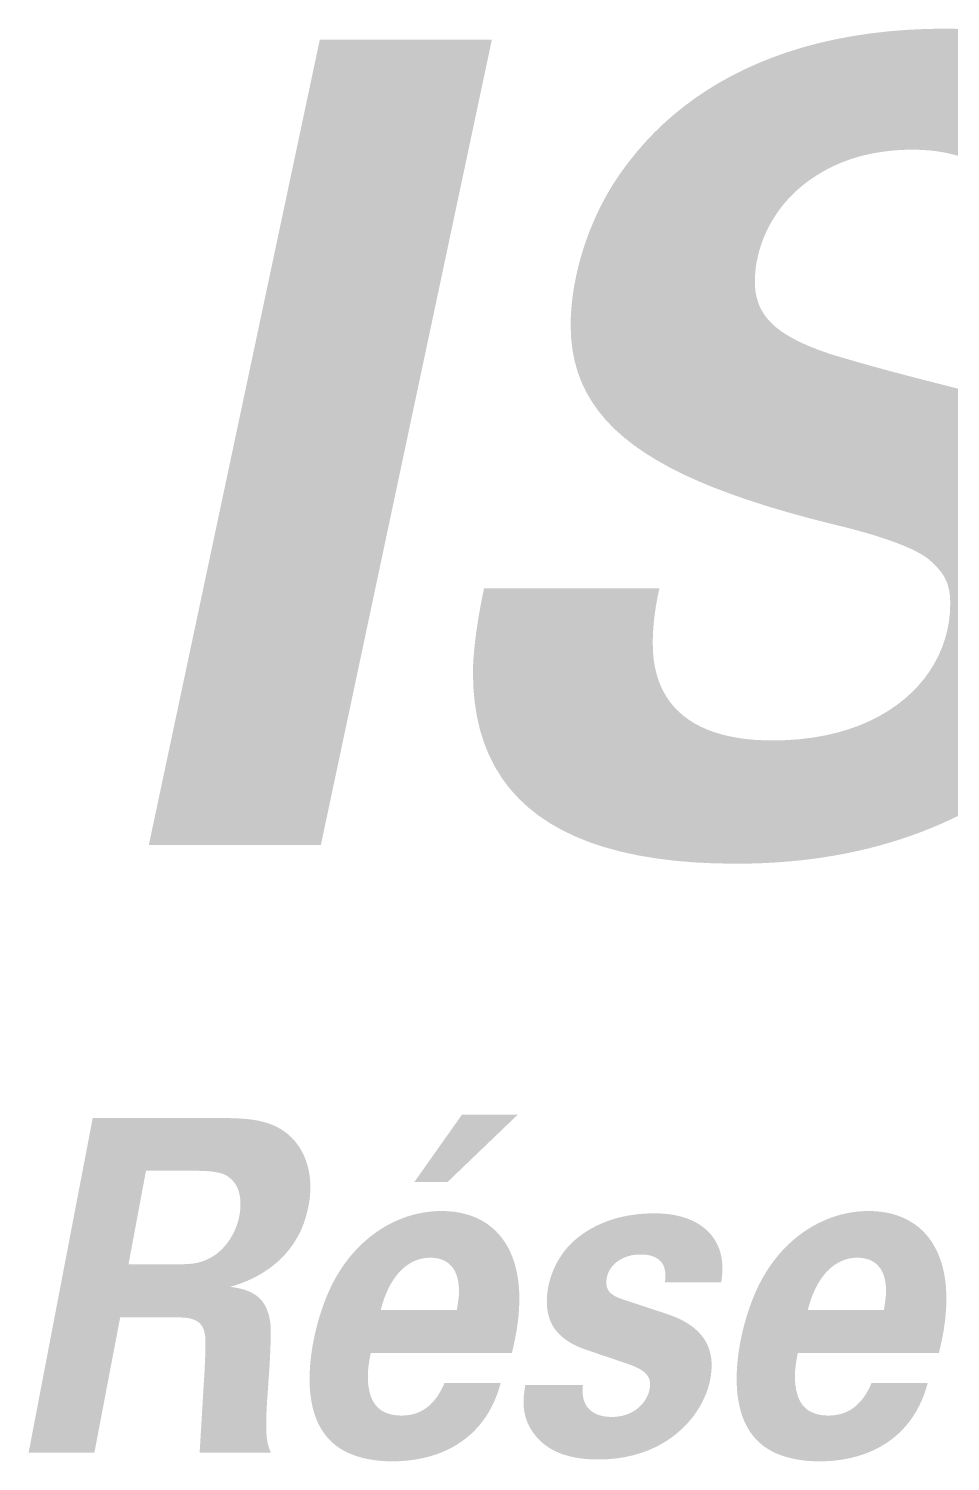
# Model space of a CAD drawing. Header units: millimetres. Extents: x 7 to 189, y 11 to 78.
# Drawn here: x 75.57 to 100.18, y 15.59 to 53.82 of the extents above; entities that cross this region are included whole.
import ezdxf

# ---------------------------------------------------------------- set-up
doc = ezdxf.new("R2010")
doc.units = ezdxf.units.MM
doc.header["$MEASUREMENT"] = 0
doc.layers.get('0').update_dxf_attribs({"linetype": 'CONTINUOUS'})

msp = doc.modelspace()

# ---------------------------------------------------------------- hatches: boundary and pattern name
at = {"true_color": 0x181818}
msp.add_hatch(color=0, dxfattribs=at).paths.add_polyline_path([(87.939, 53.527), (83.375, 32.042), (78.782, 32.042), (83.345, 53.527)])
for points in [[(106.578, 49.022), (106.577, 48.959), (106.576, 48.895), (106.574, 48.831), (106.571, 48.765), (106.567, 48.7), (106.562, 48.633), (106.557, 48.566), (106.55, 48.499), (106.544, 48.431), (106.536, 48.362), (106.528, 48.292), (106.519, 48.222), (106.509, 48.151), (106.499, 48.08), (106.488, 48.008), (106.477, 47.936), (106.465, 47.863), (106.453, 47.789), (106.44, 47.714), (106.427, 47.639), (106.413, 47.564), (106.399, 47.487), (106.385, 47.411), (106.37, 47.333), (101.955, 47.333), (102.014, 48.104), (102.01, 48.29), (101.995, 48.47), (101.971, 48.644), (101.937, 48.813), (101.894, 48.975), (101.841, 49.13), (101.778, 49.279), (101.705, 49.421), (101.622, 49.555), (101.529, 49.683), (101.427, 49.803), (101.314, 49.915), (101.192, 50.019), (101.059, 50.116), (100.916, 50.204), (100.763, 50.283), (100.6, 50.354), (100.427, 50.416), (100.243, 50.469), (100.049, 50.513), (99.845, 50.548), (99.63, 50.573), (99.405, 50.588), (99.17, 50.593), (99.048, 50.592), (98.927, 50.588), (98.807, 50.582), (98.689, 50.573), (98.571, 50.562), (98.455, 50.549), (98.34, 50.533), (98.226, 50.515), (98.113, 50.494), (98.002, 50.471), (97.893, 50.446), (97.784, 50.419), (97.678, 50.389), (97.573, 50.357), (97.469, 50.322), (97.368, 50.286), (97.268, 50.247), (97.169, 50.205), (97.073, 50.162), (96.979, 50.116), (96.886, 50.068), (96.796, 50.018), (96.707, 49.966), (96.621, 49.911), (96.49, 49.827), (96.364, 49.739), (96.244, 49.646), (96.128, 49.548), (96.017, 49.447), (95.912, 49.342), (95.812, 49.233), (95.717, 49.121), (95.627, 49.006), (95.543, 48.888), (95.464, 48.767), (95.391, 48.644), (95.324, 48.519), (95.262, 48.392), (95.205, 48.263), (95.155, 48.133), (95.11, 48.002), (95.071, 47.869), (95.038, 47.736), (95.01, 47.602), (94.989, 47.468), (94.974, 47.334), (94.965, 47.2), (94.962, 47.066), (94.965, 46.947), (94.976, 46.832), (94.994, 46.721), (95.018, 46.615), (95.05, 46.513), (95.089, 46.415), (95.135, 46.321), (95.188, 46.231), (95.248, 46.144), (95.314, 46.061), (95.388, 45.981), (95.469, 45.903), (95.557, 45.829), (95.652, 45.757), (95.753, 45.687), (95.862, 45.62), (95.977, 45.555), (96.099, 45.491), (96.228, 45.43), (96.364, 45.369), (96.507, 45.311), (96.657, 45.253), (96.813, 45.196), (96.977, 45.14), (97.146, 45.089), (97.314, 45.039), (97.481, 44.99), (97.646, 44.942), (97.809, 44.896), (97.971, 44.85), (98.131, 44.805), (98.289, 44.762), (98.446, 44.719), (98.601, 44.677), (98.755, 44.636), (98.907, 44.596), (99.057, 44.556), (99.205, 44.518), (99.352, 44.48), (99.497, 44.442), (99.64, 44.406), (99.781, 44.369), (99.921, 44.334), (100.059, 44.299), (100.195, 44.264), (100.329, 44.23), (100.461, 44.196), (100.592, 44.162), (100.973, 44.052), (101.337, 43.937), (101.684, 43.817), (102.015, 43.691), (102.329, 43.56), (102.627, 43.423), (102.909, 43.28), (103.174, 43.131), (103.422, 42.975), (103.655, 42.813), (103.871, 42.645), (104.07, 42.47), (104.254, 42.287), (104.422, 42.098), (104.573, 41.901), (104.708, 41.697), (104.827, 41.486), (104.93, 41.266), (105.018, 41.039), (105.089, 40.803), (105.144, 40.559), (105.184, 40.307), (105.207, 40.046), (105.215, 39.777), (105.208, 39.49), (105.187, 39.201), (105.152, 38.91), (105.103, 38.617), (105.04, 38.324), (104.964, 38.031), (104.874, 37.738), (104.771, 37.445), (104.654, 37.155), (104.524, 36.867), (104.382, 36.581), (104.226, 36.298), (104.058, 36.02), (103.876, 35.746), (103.683, 35.477), (103.476, 35.213), (103.258, 34.956), (103.027, 34.705), (102.784, 34.462), (102.529, 34.227), (102.263, 34), (101.984, 33.782), (101.694, 33.574), (101.392, 33.376), (101.16, 33.234), (100.924, 33.097), (100.682, 32.965), (100.436, 32.838), (100.185, 32.717), (99.93, 32.601), (99.669, 32.491), (99.404, 32.386), (99.133, 32.287), (98.858, 32.193), (98.577, 32.106), (98.292, 32.024), (98.001, 31.948), (97.706, 31.879), (97.405, 31.815), (97.099, 31.758), (96.787, 31.707), (96.471, 31.663), (96.149, 31.625), (95.822, 31.594), (95.489, 31.57), (95.151, 31.553), (94.807, 31.542), (94.458, 31.539), (93.885, 31.548), (93.336, 31.574), (92.812, 31.619), (92.312, 31.682), (91.837, 31.762), (91.385, 31.86), (90.959, 31.976), (90.556, 32.109), (90.178, 32.261), (89.825, 32.429), (89.495, 32.616), (89.191, 32.82), (88.91, 33.042), (88.654, 33.281), (88.422, 33.538), (88.215, 33.813), (88.032, 34.105), (87.874, 34.414), (87.74, 34.741), (87.63, 35.085), (87.545, 35.447), (87.484, 35.826), (87.447, 36.222), (87.435, 36.636), (87.435, 36.707), (87.437, 36.782), (87.44, 36.86), (87.444, 36.94), (87.45, 37.023), (87.456, 37.108), (87.464, 37.196), (87.472, 37.285), (87.482, 37.377), (87.492, 37.47), (87.504, 37.565), (87.516, 37.662), (87.53, 37.759), (87.544, 37.859), (87.559, 37.959), (87.575, 38.06), (87.592, 38.162), (87.61, 38.265), (87.628, 38.368), (87.647, 38.472), (87.667, 38.576), (87.688, 38.68), (87.709, 38.784), (87.731, 38.888), (92.414, 38.888), (92.396, 38.807), (92.379, 38.728), (92.363, 38.651), (92.349, 38.576), (92.336, 38.503), (92.323, 38.431), (92.312, 38.361), (92.302, 38.293), (92.292, 38.226), (92.284, 38.161), (92.276, 38.098), (92.269, 38.036), (92.263, 37.975), (92.258, 37.917), (92.253, 37.859), (92.249, 37.803), (92.245, 37.749), (92.243, 37.696), (92.24, 37.644), (92.239, 37.594), (92.237, 37.545), (92.236, 37.497), (92.236, 37.451), (92.236, 37.406), (92.242, 37.199), (92.259, 37), (92.288, 36.81), (92.329, 36.629), (92.381, 36.455), (92.444, 36.291), (92.519, 36.134), (92.604, 35.987), (92.701, 35.848), (92.809, 35.718), (92.928, 35.596), (93.058, 35.484), (93.198, 35.38), (93.35, 35.284), (93.512, 35.198), (93.684, 35.121), (93.867, 35.053), (94.061, 34.993), (94.264, 34.943), (94.478, 34.902), (94.703, 34.869), (94.937, 34.846), (95.181, 34.833), (95.436, 34.828), (95.814, 34.837), (96.176, 34.863), (96.524, 34.907), (96.857, 34.966), (97.175, 35.041), (97.477, 35.131), (97.764, 35.234), (98.035, 35.351), (98.29, 35.481), (98.53, 35.623), (98.754, 35.776), (98.962, 35.939), (99.154, 36.112), (99.33, 36.295), (99.49, 36.486), (99.633, 36.685), (99.759, 36.891), (99.87, 37.103), (99.963, 37.321), (100.04, 37.544), (100.1, 37.772), (100.143, 38.003), (100.168, 38.237), (100.177, 38.473), (100.176, 38.538), (100.174, 38.601), (100.17, 38.661), (100.165, 38.719), (100.157, 38.774), (100.148, 38.828), (100.138, 38.88), (100.126, 38.929), (100.112, 38.978), (100.096, 39.024), (100.078, 39.07), (100.059, 39.114), (100.037, 39.157), (100.014, 39.199), (99.989, 39.24), (99.962, 39.281), (99.933, 39.321), (99.902, 39.36), (99.869, 39.4), (99.834, 39.439), (99.797, 39.479), (99.758, 39.518), (99.717, 39.558), (99.674, 39.599), (99.634, 39.636), (99.588, 39.674), (99.536, 39.713), (99.478, 39.752), (99.414, 39.791), (99.344, 39.831), (99.268, 39.872), (99.186, 39.913), (99.098, 39.954), (99.003, 39.996), (98.903, 40.038), (98.795, 40.08), (98.682, 40.123), (98.562, 40.166), (98.436, 40.209), (98.304, 40.253), (98.165, 40.297), (98.019, 40.341), (97.867, 40.385), (97.708, 40.429), (97.543, 40.473), (97.371, 40.518), (97.192, 40.562), (97.006, 40.606), (96.423, 40.756), (95.867, 40.909), (95.337, 41.065), (94.834, 41.226), (94.357, 41.391), (93.906, 41.56), (93.48, 41.735), (93.081, 41.916), (92.707, 42.102), (92.358, 42.296), (92.034, 42.496), (91.736, 42.703), (91.462, 42.918), (91.213, 43.141), (90.988, 43.373), (90.788, 43.614), (90.612, 43.864), (90.46, 44.123), (90.332, 44.393), (90.227, 44.674), (90.146, 44.966), (90.089, 45.269), (90.054, 45.584), (90.043, 45.911), (90.045, 46.072), (90.053, 46.235), (90.065, 46.401), (90.082, 46.57), (90.104, 46.74), (90.13, 46.912), (90.162, 47.085), (90.198, 47.26), (90.238, 47.435), (90.283, 47.611), (90.333, 47.787), (90.387, 47.963), (90.446, 48.139), (90.509, 48.314), (90.577, 48.488), (90.649, 48.661), (90.725, 48.833), (90.805, 49.003), (90.89, 49.171), (90.979, 49.336), (91.072, 49.5), (91.169, 49.66), (91.271, 49.817), (91.376, 49.971), (91.579, 50.249), (91.795, 50.519), (92.024, 50.783), (92.266, 51.038), (92.522, 51.285), (92.791, 51.523), (93.074, 51.751), (93.37, 51.97), (93.681, 52.179), (94.005, 52.378), (94.343, 52.565), (94.695, 52.741), (95.062, 52.906), (95.442, 53.058), (95.837, 53.198), (96.247, 53.325), (96.671, 53.438), (97.11, 53.538), (97.564, 53.623), (98.033, 53.694), (98.517, 53.75), (99.015, 53.79), (99.53, 53.815), (100.059, 53.823), (100.589, 53.813), (101.096, 53.783), (101.581, 53.734), (102.044, 53.667), (102.484, 53.581), (102.903, 53.477), (103.298, 53.356), (103.672, 53.217), (104.023, 53.062), (104.351, 52.89), (104.657, 52.703), (104.941, 52.5), (105.202, 52.283), (105.44, 52.051), (105.656, 51.804), (105.849, 51.544), (106.02, 51.271), (106.168, 50.985), (106.293, 50.686), (106.395, 50.376), (106.475, 50.054), (106.532, 49.721), (106.566, 49.377), (106.578, 49.022)], [(94.096, 20.74), (94.096, 20.726), (94.096, 20.711), (94.095, 20.697), (94.095, 20.682), (94.094, 20.667), (94.094, 20.652), (94.093, 20.637), (94.092, 20.622), (94.091, 20.606), (94.09, 20.591), (94.089, 20.575), (94.087, 20.559), (94.086, 20.543), (94.084, 20.527), (94.083, 20.511), (94.081, 20.496), (94.079, 20.48), (94.077, 20.464), (94.075, 20.448), (94.073, 20.432), (94.07, 20.416), (94.068, 20.4), (94.065, 20.385), (94.063, 20.369), (92.563, 20.369), (92.574, 20.542), (92.572, 20.587), (92.569, 20.631), (92.563, 20.673), (92.555, 20.713), (92.545, 20.751), (92.532, 20.787), (92.517, 20.821), (92.499, 20.854), (92.48, 20.885), (92.458, 20.913), (92.434, 20.94), (92.407, 20.965), (92.378, 20.988), (92.347, 21.009), (92.313, 21.028), (92.277, 21.045), (92.239, 21.06), (92.199, 21.073), (92.156, 21.085), (92.111, 21.094), (92.063, 21.101), (92.013, 21.106), (91.961, 21.109), (91.907, 21.11), (91.842, 21.108), (91.779, 21.104), (91.718, 21.096), (91.658, 21.084), (91.6, 21.07), (91.544, 21.053), (91.49, 21.033), (91.439, 21.011), (91.389, 20.986), (91.342, 20.958), (91.298, 20.928), (91.256, 20.896), (91.216, 20.861), (91.18, 20.824), (91.146, 20.785), (91.116, 20.744), (91.089, 20.702), (91.065, 20.657), (91.044, 20.611), (91.027, 20.563), (91.014, 20.513), (91.004, 20.463), (90.998, 20.41), (90.996, 20.357), (90.997, 20.32), (91.001, 20.284), (91.008, 20.251), (91.017, 20.22), (91.029, 20.191), (91.043, 20.163), (91.06, 20.137), (91.079, 20.113), (91.1, 20.09), (91.123, 20.069), (91.148, 20.049), (91.175, 20.03), (91.204, 20.012), (91.235, 19.995), (91.268, 19.978), (91.302, 19.963), (91.338, 19.948), (91.376, 19.933), (91.415, 19.919), (91.455, 19.905), (91.497, 19.891), (91.54, 19.878), (91.584, 19.864), (91.629, 19.85), (92.596, 19.529), (92.72, 19.486), (92.835, 19.441), (92.942, 19.393), (93.041, 19.344), (93.132, 19.292), (93.216, 19.239), (93.294, 19.184), (93.364, 19.127), (93.428, 19.069), (93.486, 19.01), (93.538, 18.95), (93.585, 18.889), (93.626, 18.827), (93.662, 18.765), (93.693, 18.702), (93.72, 18.639), (93.743, 18.576), (93.761, 18.514), (93.776, 18.451), (93.788, 18.389), (93.797, 18.327), (93.803, 18.266), (93.806, 18.206), (93.807, 18.146), (93.802, 18.009), (93.786, 17.869), (93.759, 17.727), (93.722, 17.583), (93.674, 17.44), (93.616, 17.296), (93.547, 17.154), (93.468, 17.013), (93.378, 16.876), (93.278, 16.741), (93.167, 16.611), (93.046, 16.485), (92.914, 16.366), (92.772, 16.252), (92.62, 16.146), (92.457, 16.048), (92.284, 15.959), (92.101, 15.878), (91.907, 15.809), (91.703, 15.75), (91.489, 15.703), (91.265, 15.668), (91.03, 15.647), (90.785, 15.64), (90.692, 15.641), (90.601, 15.644), (90.512, 15.649), (90.426, 15.656), (90.343, 15.665), (90.261, 15.676), (90.182, 15.689), (90.106, 15.704), (90.031, 15.721), (89.959, 15.74), (89.889, 15.761), (89.821, 15.783), (89.756, 15.808), (89.692, 15.834), (89.631, 15.862), (89.572, 15.892), (89.515, 15.924), (89.46, 15.958), (89.407, 15.993), (89.356, 16.03), (89.308, 16.069), (89.261, 16.109), (89.217, 16.151), (89.174, 16.195), (89.145, 16.228), (89.117, 16.261), (89.09, 16.295), (89.064, 16.329), (89.039, 16.363), (89.015, 16.398), (88.992, 16.434), (88.969, 16.471), (88.948, 16.508), (88.928, 16.546), (88.91, 16.585), (88.892, 16.624), (88.876, 16.665), (88.86, 16.707), (88.847, 16.749), (88.834, 16.793), (88.823, 16.837), (88.813, 16.883), (88.805, 16.93), (88.798, 16.978), (88.792, 17.027), (88.788, 17.078), (88.786, 17.13), (88.785, 17.183), (88.785, 17.199), (88.786, 17.215), (88.786, 17.231), (88.787, 17.247), (88.788, 17.264), (88.789, 17.281), (88.79, 17.298), (88.792, 17.315), (88.793, 17.333), (88.795, 17.35), (88.797, 17.369), (88.799, 17.387), (88.801, 17.406), (88.803, 17.425), (88.806, 17.444), (88.808, 17.463), (88.811, 17.483), (88.813, 17.503), (88.816, 17.523), (88.819, 17.543), (88.821, 17.564), (88.824, 17.585), (88.827, 17.606), (88.83, 17.628), (90.374, 17.628), (90.373, 17.622), (90.371, 17.615), (90.37, 17.609), (90.369, 17.602), (90.368, 17.596), (90.367, 17.589), (90.367, 17.582), (90.366, 17.575), (90.365, 17.568), (90.365, 17.562), (90.365, 17.555), (90.364, 17.548), (90.364, 17.541), (90.364, 17.534), (90.363, 17.527), (90.363, 17.52), (90.363, 17.513), (90.363, 17.506), (90.363, 17.5), (90.363, 17.493), (90.363, 17.486), (90.363, 17.48), (90.363, 17.474), (90.363, 17.467), (90.364, 17.407), (90.37, 17.35), (90.378, 17.296), (90.39, 17.245), (90.405, 17.196), (90.423, 17.151), (90.444, 17.108), (90.468, 17.068), (90.495, 17.031), (90.524, 16.997), (90.555, 16.965), (90.589, 16.936), (90.625, 16.91), (90.664, 16.886), (90.704, 16.864), (90.746, 16.845), (90.79, 16.829), (90.836, 16.814), (90.884, 16.803), (90.932, 16.793), (90.983, 16.785), (91.034, 16.78), (91.087, 16.777), (91.141, 16.776), (91.222, 16.778), (91.301, 16.786), (91.376, 16.797), (91.448, 16.813), (91.516, 16.833), (91.581, 16.857), (91.643, 16.884), (91.702, 16.915), (91.757, 16.948), (91.808, 16.985), (91.857, 17.024), (91.901, 17.065), (91.943, 17.108), (91.981, 17.152), (92.015, 17.199), (92.046, 17.246), (92.073, 17.295), (92.097, 17.344), (92.117, 17.393), (92.133, 17.443), (92.146, 17.493), (92.155, 17.543), (92.161, 17.592), (92.163, 17.64), (92.162, 17.665), (92.161, 17.689), (92.158, 17.714), (92.154, 17.738), (92.149, 17.762), (92.142, 17.786), (92.133, 17.81), (92.121, 17.834), (92.108, 17.858), (92.092, 17.882), (92.074, 17.905), (92.053, 17.929), (92.029, 17.952), (92.001, 17.976), (91.971, 17.999), (91.937, 18.023), (91.899, 18.046), (91.858, 18.069), (91.812, 18.092), (91.763, 18.116), (91.708, 18.139), (91.65, 18.162), (91.586, 18.185), (91.518, 18.208), (90.463, 18.566), (90.359, 18.603), (90.262, 18.642), (90.172, 18.683), (90.088, 18.726), (90.009, 18.771), (89.937, 18.818), (89.87, 18.866), (89.809, 18.916), (89.753, 18.968), (89.702, 19.021), (89.656, 19.076), (89.614, 19.131), (89.577, 19.188), (89.544, 19.246), (89.515, 19.305), (89.491, 19.365), (89.469, 19.425), (89.452, 19.487), (89.437, 19.549), (89.426, 19.611), (89.417, 19.674), (89.411, 19.737), (89.408, 19.8), (89.407, 19.863), (89.409, 19.938), (89.413, 20.013), (89.421, 20.09), (89.431, 20.167), (89.445, 20.244), (89.461, 20.322), (89.481, 20.4), (89.503, 20.478), (89.529, 20.556), (89.558, 20.634), (89.589, 20.711), (89.624, 20.787), (89.661, 20.863), (89.702, 20.938), (89.746, 21.011), (89.792, 21.083), (89.842, 21.154), (89.895, 21.223), (89.95, 21.29), (90.009, 21.355), (90.071, 21.418), (90.135, 21.478), (90.203, 21.536), (90.274, 21.592), (90.337, 21.639), (90.402, 21.684), (90.47, 21.728), (90.538, 21.77), (90.609, 21.811), (90.682, 21.85), (90.756, 21.887), (90.832, 21.922), (90.91, 21.955), (90.99, 21.987), (91.071, 22.016), (91.154, 22.044), (91.239, 22.07), (91.326, 22.093), (91.414, 22.115), (91.504, 22.134), (91.596, 22.151), (91.689, 22.166), (91.785, 22.179), (91.881, 22.19), (91.98, 22.198), (92.08, 22.204), (92.182, 22.208), (92.285, 22.209), (92.424, 22.206), (92.559, 22.197), (92.688, 22.183), (92.813, 22.163), (92.932, 22.137), (93.046, 22.106), (93.155, 22.07), (93.258, 22.028), (93.356, 21.982), (93.448, 21.93), (93.535, 21.874), (93.615, 21.812), (93.69, 21.746), (93.759, 21.676), (93.822, 21.601), (93.878, 21.521), (93.928, 21.438), (93.972, 21.35), (94.01, 21.258), (94.04, 21.162), (94.064, 21.062), (94.082, 20.958), (94.092, 20.851), (94.096, 20.74)]]:
    msp.add_hatch(color=0, dxfattribs=at).paths.add_polyline_path(points, is_closed=False)
h = msp.add_hatch(color=0, dxfattribs=at)
h.paths.add_polyline_path([(78.705, 23.345), (78.239, 20.851), (79.672, 20.851), (79.704, 20.851), (79.735, 20.852), (79.766, 20.853), (79.797, 20.854), (79.827, 20.856), (79.857, 20.858), (79.887, 20.861), (79.916, 20.864), (79.945, 20.867), (79.973, 20.871), (80.001, 20.875), (80.029, 20.88), (80.056, 20.885), (80.083, 20.891), (80.109, 20.897), (80.135, 20.904), (80.161, 20.911), (80.186, 20.918), (80.211, 20.927), (80.235, 20.935), (80.259, 20.944), (80.282, 20.954), (80.305, 20.964), (80.327, 20.974), (80.389, 21.003), (80.45, 21.035), (80.51, 21.071), (80.568, 21.111), (80.624, 21.155), (80.679, 21.202), (80.732, 21.252), (80.783, 21.306), (80.832, 21.362), (80.879, 21.421), (80.923, 21.483), (80.965, 21.547), (81.004, 21.613), (81.041, 21.682), (81.075, 21.752), (81.105, 21.824), (81.133, 21.898), (81.157, 21.973), (81.178, 22.049), (81.195, 22.126), (81.209, 22.205), (81.219, 22.284), (81.225, 22.363), (81.227, 22.444), (81.227, 22.48), (81.226, 22.516), (81.224, 22.55), (81.221, 22.584), (81.218, 22.616), (81.213, 22.648), (81.208, 22.679), (81.203, 22.709), (81.196, 22.737), (81.189, 22.765), (81.182, 22.793), (81.173, 22.819), (81.164, 22.844), (81.155, 22.869), (81.144, 22.893), (81.134, 22.916), (81.122, 22.938), (81.11, 22.959), (81.098, 22.98), (81.085, 23), (81.071, 23.019), (81.057, 23.038), (81.042, 23.056), (81.027, 23.073), (81.005, 23.096), (80.983, 23.118), (80.961, 23.138), (80.938, 23.158), (80.914, 23.176), (80.889, 23.194), (80.862, 23.211), (80.834, 23.226), (80.805, 23.241), (80.773, 23.254), (80.738, 23.267), (80.701, 23.279), (80.661, 23.29), (80.618, 23.299), (80.571, 23.308), (80.521, 23.316), (80.466, 23.323), (80.407, 23.329), (80.344, 23.334), (80.276, 23.338), (80.202, 23.341), (80.124, 23.343), (80.04, 23.345), (79.95, 23.345)])
h.paths.add_polyline_path([(80.472, 24.753), (80.571, 24.753), (80.666, 24.752), (80.758, 24.752), (80.848, 24.751), (80.935, 24.749), (81.02, 24.747), (81.102, 24.744), (81.182, 24.74), (81.259, 24.736), (81.335, 24.73), (81.408, 24.724), (81.48, 24.716), (81.55, 24.707), (81.618, 24.696), (81.685, 24.684), (81.751, 24.671), (81.815, 24.655), (81.878, 24.638), (81.94, 24.619), (82.001, 24.598), (82.061, 24.576), (82.121, 24.551), (82.18, 24.523), (82.238, 24.494), (82.304, 24.456), (82.367, 24.416), (82.428, 24.373), (82.487, 24.327), (82.543, 24.278), (82.597, 24.226), (82.649, 24.171), (82.697, 24.114), (82.744, 24.054), (82.787, 23.992), (82.828, 23.928), (82.866, 23.861), (82.902, 23.792), (82.934, 23.721), (82.964, 23.647), (82.991, 23.572), (83.014, 23.496), (83.035, 23.417), (83.053, 23.337), (83.068, 23.255), (83.079, 23.171), (83.087, 23.086), (83.092, 23), (83.094, 22.913), (83.094, 22.871), (83.093, 22.83), (83.091, 22.788), (83.088, 22.747), (83.085, 22.706), (83.082, 22.665), (83.077, 22.624), (83.073, 22.583), (83.067, 22.543), (83.061, 22.502), (83.054, 22.461), (83.047, 22.421), (83.039, 22.38), (83.03, 22.34), (83.021, 22.299), (83.012, 22.259), (83.002, 22.219), (82.991, 22.179), (82.98, 22.138), (82.968, 22.098), (82.956, 22.058), (82.943, 22.018), (82.93, 21.978), (82.917, 21.938), (82.88, 21.844), (82.84, 21.752), (82.795, 21.661), (82.748, 21.571), (82.696, 21.483), (82.64, 21.397), (82.581, 21.313), (82.518, 21.23), (82.45, 21.149), (82.379, 21.071), (82.304, 20.994), (82.225, 20.92), (82.141, 20.849), (82.054, 20.779), (81.963, 20.713), (81.867, 20.649), (81.767, 20.587), (81.663, 20.529), (81.555, 20.474), (81.443, 20.422), (81.326, 20.373), (81.205, 20.327), (81.08, 20.285), (80.95, 20.246), (80.992, 20.241), (81.034, 20.235), (81.075, 20.229), (81.115, 20.222), (81.155, 20.215), (81.193, 20.206), (81.231, 20.198), (81.267, 20.188), (81.303, 20.178), (81.338, 20.167), (81.372, 20.156), (81.405, 20.144), (81.437, 20.131), (81.469, 20.118), (81.499, 20.104), (81.528, 20.089), (81.557, 20.074), (81.584, 20.058), (81.61, 20.042), (81.636, 20.025), (81.66, 20.007), (81.684, 19.988), (81.706, 19.969), (81.727, 19.949), (81.757, 19.921), (81.785, 19.89), (81.811, 19.859), (81.835, 19.825), (81.858, 19.791), (81.879, 19.755), (81.899, 19.719), (81.917, 19.681), (81.933, 19.643), (81.948, 19.605), (81.962, 19.566), (81.975, 19.527), (81.986, 19.487), (81.996, 19.448), (82.004, 19.408), (82.012, 19.37), (82.019, 19.331), (82.024, 19.293), (82.029, 19.256), (82.032, 19.219), (82.035, 19.184), (82.037, 19.15), (82.038, 19.117), (82.038, 19.085), (82.038, 18.979), (82.036, 18.87), (82.033, 18.76), (82.029, 18.649), (82.025, 18.536), (82.019, 18.422), (82.013, 18.308), (82.007, 18.194), (82, 18.081), (81.993, 17.968), (81.985, 17.857), (81.977, 17.747), (81.97, 17.638), (81.962, 17.532), (81.955, 17.429), (81.948, 17.329), (81.941, 17.232), (81.935, 17.138), (81.93, 17.049), (81.925, 16.964), (81.922, 16.884), (81.919, 16.81), (81.917, 16.74), (81.916, 16.677), (81.916, 16.623), (81.917, 16.572), (81.917, 16.523), (81.918, 16.478), (81.919, 16.434), (81.92, 16.393), (81.921, 16.354), (81.923, 16.316), (81.926, 16.281), (81.929, 16.246), (81.932, 16.213), (81.936, 16.182), (81.94, 16.151), (81.945, 16.121), (81.951, 16.091), (81.957, 16.062), (81.965, 16.034), (81.972, 16.005), (81.981, 15.976), (81.991, 15.947), (82.001, 15.918), (82.013, 15.888), (82.025, 15.857), (82.038, 15.825), (80.138, 15.825), (80.261, 17.875), (80.264, 17.921), (80.266, 17.966), (80.269, 18.01), (80.271, 18.054), (80.273, 18.097), (80.275, 18.139), (80.277, 18.18), (80.279, 18.221), (80.281, 18.26), (80.283, 18.299), (80.284, 18.338), (80.286, 18.375), (80.287, 18.412), (80.288, 18.448), (80.29, 18.483), (80.291, 18.517), (80.291, 18.551), (80.292, 18.583), (80.293, 18.615), (80.293, 18.647), (80.294, 18.677), (80.294, 18.707), (80.294, 18.736), (80.294, 18.764), (80.293, 18.826), (80.29, 18.883), (80.284, 18.938), (80.276, 18.989), (80.266, 19.037), (80.253, 19.082), (80.238, 19.123), (80.221, 19.162), (80.201, 19.197), (80.178, 19.23), (80.153, 19.26), (80.125, 19.287), (80.094, 19.312), (80.061, 19.333), (80.025, 19.353), (79.986, 19.37), (79.945, 19.385), (79.901, 19.397), (79.853, 19.408), (79.803, 19.416), (79.75, 19.423), (79.694, 19.427), (79.634, 19.43), (79.572, 19.43), (78.016, 19.43), (77.328, 15.825), (75.572, 15.825), (77.283, 24.753)])
h = msp.add_hatch(color=0, dxfattribs=at)
h.paths.add_polyline_path([(88.628, 24.839), (86.762, 23.049), (85.873, 23.049), (87.139, 24.839)])
h.paths.add_polyline_path([(87.006, 19.629), (87.01, 19.657), (87.014, 19.685), (87.018, 19.712), (87.022, 19.737), (87.025, 19.762), (87.029, 19.786), (87.032, 19.809), (87.035, 19.831), (87.038, 19.853), (87.041, 19.874), (87.044, 19.894), (87.046, 19.914), (87.049, 19.933), (87.051, 19.952), (87.053, 19.971), (87.055, 19.99), (87.056, 20.008), (87.058, 20.026), (87.059, 20.044), (87.06, 20.062), (87.061, 20.08), (87.061, 20.098), (87.061, 20.116), (87.062, 20.134), (87.06, 20.201), (87.056, 20.266), (87.05, 20.329), (87.041, 20.389), (87.029, 20.447), (87.015, 20.503), (86.998, 20.556), (86.979, 20.607), (86.957, 20.655), (86.932, 20.7), (86.904, 20.743), (86.874, 20.783), (86.841, 20.82), (86.805, 20.854), (86.767, 20.886), (86.726, 20.914), (86.682, 20.939), (86.635, 20.961), (86.585, 20.98), (86.533, 20.996), (86.478, 21.008), (86.42, 21.017), (86.359, 21.022), (86.295, 21.024), (86.219, 21.021), (86.145, 21.013), (86.072, 21), (86, 20.982), (85.93, 20.959), (85.862, 20.931), (85.795, 20.898), (85.73, 20.86), (85.667, 20.817), (85.605, 20.769), (85.546, 20.717), (85.488, 20.66), (85.433, 20.598), (85.379, 20.531), (85.328, 20.461), (85.279, 20.385), (85.232, 20.306), (85.187, 20.222), (85.145, 20.133), (85.105, 20.041), (85.068, 19.944), (85.034, 19.843), (85.002, 19.738), (84.973, 19.629)])
h.paths.add_polyline_path([(88.673, 19.937), (88.672, 19.88), (88.671, 19.823), (88.67, 19.765), (88.667, 19.708), (88.664, 19.65), (88.66, 19.591), (88.656, 19.533), (88.651, 19.474), (88.645, 19.415), (88.638, 19.356), (88.631, 19.296), (88.623, 19.236), (88.614, 19.176), (88.605, 19.115), (88.595, 19.054), (88.584, 18.992), (88.572, 18.93), (88.56, 18.867), (88.547, 18.804), (88.534, 18.741), (88.52, 18.676), (88.505, 18.611), (88.489, 18.546), (88.473, 18.48), (84.706, 18.48), (84.701, 18.452), (84.695, 18.425), (84.69, 18.397), (84.685, 18.37), (84.68, 18.343), (84.675, 18.316), (84.671, 18.289), (84.666, 18.263), (84.662, 18.236), (84.658, 18.21), (84.654, 18.184), (84.651, 18.159), (84.647, 18.134), (84.644, 18.108), (84.641, 18.084), (84.639, 18.059), (84.636, 18.035), (84.634, 18.011), (84.633, 17.987), (84.631, 17.964), (84.63, 17.941), (84.629, 17.919), (84.629, 17.897), (84.628, 17.875), (84.63, 17.782), (84.635, 17.693), (84.644, 17.609), (84.656, 17.53), (84.671, 17.456), (84.689, 17.386), (84.711, 17.32), (84.736, 17.259), (84.764, 17.202), (84.795, 17.15), (84.829, 17.101), (84.866, 17.057), (84.906, 17.016), (84.949, 16.98), (84.995, 16.947), (85.043, 16.918), (85.095, 16.893), (85.149, 16.871), (85.205, 16.853), (85.265, 16.838), (85.327, 16.827), (85.392, 16.819), (85.459, 16.814), (85.528, 16.813), (85.593, 16.814), (85.656, 16.819), (85.717, 16.826), (85.778, 16.836), (85.836, 16.85), (85.893, 16.866), (85.949, 16.886), (86.003, 16.908), (86.056, 16.933), (86.107, 16.962), (86.156, 16.993), (86.205, 17.027), (86.252, 17.065), (86.297, 17.105), (86.341, 17.149), (86.384, 17.195), (86.425, 17.245), (86.464, 17.297), (86.503, 17.353), (86.539, 17.412), (86.575, 17.474), (86.609, 17.538), (86.642, 17.606), (86.673, 17.677), (88.173, 17.677), (88.126, 17.514), (88.072, 17.356), (88.01, 17.205), (87.942, 17.06), (87.866, 16.921), (87.784, 16.788), (87.694, 16.663), (87.599, 16.543), (87.496, 16.431), (87.388, 16.325), (87.273, 16.226), (87.152, 16.134), (87.025, 16.048), (86.892, 15.97), (86.754, 15.899), (86.61, 15.835), (86.46, 15.778), (86.306, 15.729), (86.146, 15.687), (85.981, 15.652), (85.811, 15.625), (85.636, 15.606), (85.457, 15.594), (85.273, 15.59), (85.219, 15.591), (85.166, 15.592), (85.113, 15.594), (85.061, 15.596), (85.009, 15.6), (84.958, 15.604), (84.908, 15.609), (84.858, 15.615), (84.809, 15.621), (84.76, 15.628), (84.712, 15.636), (84.664, 15.644), (84.618, 15.654), (84.571, 15.663), (84.525, 15.674), (84.48, 15.685), (84.436, 15.697), (84.392, 15.71), (84.348, 15.723), (84.305, 15.737), (84.263, 15.752), (84.221, 15.768), (84.18, 15.784), (84.14, 15.8), (84.058, 15.838), (83.979, 15.879), (83.902, 15.924), (83.829, 15.972), (83.759, 16.025), (83.692, 16.081), (83.628, 16.142), (83.567, 16.206), (83.509, 16.274), (83.455, 16.346), (83.404, 16.423), (83.356, 16.503), (83.312, 16.587), (83.272, 16.675), (83.235, 16.768), (83.201, 16.864), (83.172, 16.965), (83.146, 17.07), (83.124, 17.179), (83.106, 17.292), (83.092, 17.41), (83.081, 17.532), (83.075, 17.658), (83.073, 17.788), (83.074, 17.869), (83.076, 17.952), (83.08, 18.035), (83.085, 18.12), (83.092, 18.206), (83.1, 18.293), (83.11, 18.381), (83.122, 18.47), (83.135, 18.56), (83.149, 18.65), (83.165, 18.741), (83.183, 18.833), (83.202, 18.926), (83.223, 19.019), (83.245, 19.112), (83.269, 19.206), (83.294, 19.3), (83.321, 19.395), (83.35, 19.489), (83.38, 19.584), (83.412, 19.678), (83.446, 19.773), (83.481, 19.868), (83.518, 19.962), (83.596, 20.147), (83.681, 20.324), (83.771, 20.494), (83.868, 20.656), (83.97, 20.811), (84.078, 20.958), (84.191, 21.098), (84.308, 21.23), (84.43, 21.354), (84.556, 21.471), (84.685, 21.58), (84.819, 21.681), (84.955, 21.775), (85.095, 21.86), (85.237, 21.937), (85.382, 22.007), (85.529, 22.068), (85.678, 22.122), (85.829, 22.167), (85.98, 22.204), (86.133, 22.233), (86.287, 22.254), (86.441, 22.267), (86.595, 22.271), (86.756, 22.266), (86.911, 22.253), (87.061, 22.23), (87.204, 22.199), (87.341, 22.159), (87.473, 22.111), (87.598, 22.054), (87.716, 21.99), (87.829, 21.917), (87.934, 21.836), (88.033, 21.747), (88.126, 21.65), (88.211, 21.546), (88.29, 21.435), (88.361, 21.316), (88.425, 21.19), (88.483, 21.057), (88.532, 20.916), (88.575, 20.77), (88.61, 20.616), (88.637, 20.456), (88.657, 20.289), (88.669, 20.116), (88.673, 19.937)], is_closed=False)
h = msp.add_hatch(color=0, dxfattribs=at)
h.paths.add_polyline_path([(98.408, 19.628), (98.412, 19.657), (98.416, 19.685), (98.42, 19.711), (98.423, 19.737), (98.427, 19.762), (98.43, 19.786), (98.434, 19.809), (98.437, 19.831), (98.44, 19.853), (98.443, 19.874), (98.445, 19.894), (98.448, 19.914), (98.45, 19.933), (98.452, 19.952), (98.454, 19.971), (98.456, 19.99), (98.458, 20.008), (98.459, 20.026), (98.46, 20.044), (98.461, 20.062), (98.462, 20.08), (98.463, 20.098), (98.463, 20.116), (98.463, 20.135), (98.462, 20.201), (98.458, 20.266), (98.452, 20.329), (98.443, 20.389), (98.431, 20.447), (98.417, 20.503), (98.4, 20.556), (98.381, 20.607), (98.358, 20.655), (98.334, 20.7), (98.306, 20.743), (98.276, 20.783), (98.243, 20.82), (98.207, 20.854), (98.169, 20.886), (98.127, 20.914), (98.083, 20.939), (98.037, 20.961), (97.987, 20.98), (97.935, 20.995), (97.879, 21.008), (97.821, 21.016), (97.76, 21.022), (97.696, 21.024), (97.621, 21.021), (97.546, 21.013), (97.473, 21), (97.402, 20.982), (97.332, 20.959), (97.263, 20.931), (97.197, 20.898), (97.132, 20.859), (97.068, 20.817), (97.007, 20.769), (96.947, 20.717), (96.89, 20.659), (96.834, 20.598), (96.781, 20.531), (96.729, 20.461), (96.68, 20.385), (96.633, 20.306), (96.589, 20.222), (96.547, 20.133), (96.507, 20.04), (96.47, 19.944), (96.436, 19.843), (96.404, 19.738), (96.374, 19.628)])
h.paths.add_polyline_path([(100.074, 19.937), (100.074, 19.88), (100.073, 19.823), (100.071, 19.765), (100.069, 19.707), (100.066, 19.649), (100.062, 19.591), (100.057, 19.533), (100.052, 19.474), (100.046, 19.415), (100.04, 19.356), (100.032, 19.296), (100.024, 19.236), (100.016, 19.176), (100.006, 19.115), (99.996, 19.054), (99.985, 18.992), (99.974, 18.93), (99.962, 18.867), (99.949, 18.804), (99.935, 18.74), (99.921, 18.676), (99.906, 18.611), (99.89, 18.546), (99.874, 18.48), (96.108, 18.48), (96.102, 18.452), (96.097, 18.424), (96.092, 18.397), (96.087, 18.37), (96.082, 18.343), (96.077, 18.316), (96.072, 18.289), (96.068, 18.263), (96.064, 18.236), (96.06, 18.21), (96.056, 18.184), (96.052, 18.159), (96.049, 18.133), (96.046, 18.108), (96.043, 18.084), (96.04, 18.059), (96.038, 18.035), (96.036, 18.011), (96.034, 17.987), (96.033, 17.964), (96.032, 17.941), (96.031, 17.919), (96.03, 17.897), (96.03, 17.875), (96.032, 17.781), (96.037, 17.693), (96.046, 17.609), (96.057, 17.53), (96.073, 17.456), (96.091, 17.386), (96.113, 17.32), (96.138, 17.259), (96.165, 17.202), (96.196, 17.15), (96.23, 17.101), (96.268, 17.057), (96.308, 17.016), (96.35, 16.98), (96.396, 16.947), (96.445, 16.918), (96.496, 16.893), (96.55, 16.871), (96.607, 16.853), (96.667, 16.838), (96.729, 16.827), (96.793, 16.819), (96.86, 16.814), (96.93, 16.813), (96.995, 16.814), (97.058, 16.819), (97.119, 16.826), (97.179, 16.837), (97.238, 16.85), (97.295, 16.866), (97.35, 16.886), (97.404, 16.908), (97.457, 16.933), (97.508, 16.962), (97.558, 16.993), (97.606, 17.027), (97.653, 17.065), (97.699, 17.105), (97.742, 17.149), (97.785, 17.195), (97.826, 17.245), (97.866, 17.297), (97.904, 17.353), (97.941, 17.412), (97.976, 17.474), (98.011, 17.538), (98.043, 17.606), (98.075, 17.677), (99.575, 17.677), (99.528, 17.514), (99.473, 17.356), (99.412, 17.205), (99.343, 17.06), (99.268, 16.921), (99.185, 16.789), (99.096, 16.663), (99, 16.543), (98.898, 16.431), (98.789, 16.325), (98.675, 16.226), (98.554, 16.134), (98.427, 16.048), (98.294, 15.97), (98.155, 15.899), (98.011, 15.835), (97.862, 15.778), (97.707, 15.729), (97.547, 15.687), (97.382, 15.652), (97.212, 15.625), (97.038, 15.606), (96.858, 15.594), (96.674, 15.59), (96.62, 15.591), (96.567, 15.592), (96.514, 15.594), (96.462, 15.597), (96.411, 15.6), (96.36, 15.604), (96.309, 15.609), (96.26, 15.615), (96.21, 15.621), (96.162, 15.628), (96.114, 15.636), (96.066, 15.644), (96.019, 15.654), (95.973, 15.664), (95.927, 15.674), (95.882, 15.685), (95.837, 15.697), (95.793, 15.71), (95.75, 15.723), (95.707, 15.737), (95.665, 15.752), (95.623, 15.767), (95.582, 15.783), (95.541, 15.8), (95.459, 15.837), (95.38, 15.879), (95.304, 15.924), (95.231, 15.972), (95.16, 16.025), (95.093, 16.081), (95.029, 16.142), (94.968, 16.206), (94.911, 16.274), (94.856, 16.346), (94.806, 16.422), (94.758, 16.503), (94.714, 16.587), (94.673, 16.675), (94.636, 16.767), (94.603, 16.864), (94.573, 16.965), (94.548, 17.07), (94.526, 17.179), (94.507, 17.292), (94.493, 17.41), (94.483, 17.531), (94.477, 17.658), (94.475, 17.788), (94.476, 17.869), (94.478, 17.952), (94.482, 18.035), (94.487, 18.12), (94.494, 18.206), (94.502, 18.293), (94.512, 18.381), (94.523, 18.47), (94.536, 18.56), (94.551, 18.65), (94.567, 18.741), (94.584, 18.833), (94.604, 18.926), (94.624, 19.019), (94.647, 19.112), (94.67, 19.206), (94.696, 19.3), (94.723, 19.395), (94.752, 19.489), (94.782, 19.584), (94.814, 19.678), (94.847, 19.773), (94.882, 19.867), (94.919, 19.962), (94.997, 20.146), (95.082, 20.324), (95.173, 20.494), (95.27, 20.656), (95.372, 20.811), (95.48, 20.958), (95.592, 21.098), (95.709, 21.23), (95.831, 21.354), (95.957, 21.471), (96.087, 21.58), (96.22, 21.681), (96.357, 21.774), (96.497, 21.86), (96.639, 21.937), (96.784, 22.007), (96.931, 22.068), (97.08, 22.122), (97.23, 22.167), (97.382, 22.204), (97.535, 22.233), (97.688, 22.254), (97.842, 22.266), (97.997, 22.271), (98.158, 22.266), (98.313, 22.253), (98.462, 22.23), (98.606, 22.199), (98.743, 22.159), (98.874, 22.111), (98.999, 22.054), (99.118, 21.989), (99.23, 21.917), (99.336, 21.836), (99.435, 21.747), (99.527, 21.65), (99.613, 21.546), (99.691, 21.435), (99.763, 21.316), (99.827, 21.19), (99.884, 21.057), (99.934, 20.916), (99.977, 20.77), (100.012, 20.616), (100.039, 20.456), (100.059, 20.289), (100.07, 20.116), (100.074, 19.937)], is_closed=False)

doc.saveas('drawing.dxf')
